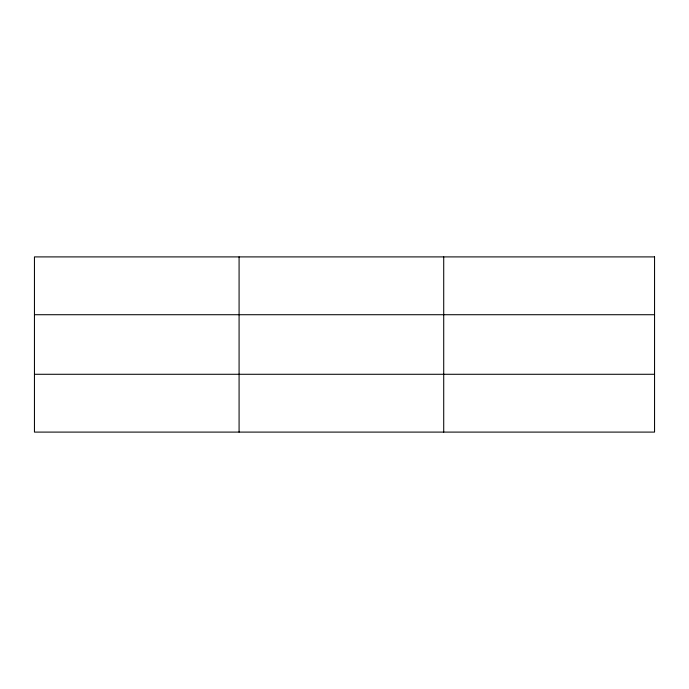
<?xml version="1.0" encoding="UTF-8"?>
<svg xmlns="http://www.w3.org/2000/svg" width="689" height="689" viewBox="0 0 689 689"><rect width="100%" height="100%" fill="white"/><g stroke="black" fill="none" stroke-linecap="round" stroke-linejoin="round"><path stroke-width="1.03" d="M239.083 256.902L239.083 432.098M443.716 256.902L443.716 432.098M34.45 314.718L654.55 314.718M34.45 374.282L654.55 374.282M654.55 256.902L654.55 432.098L34.45 432.098L34.45 256.902L654.55 256.902"/></g></svg>
